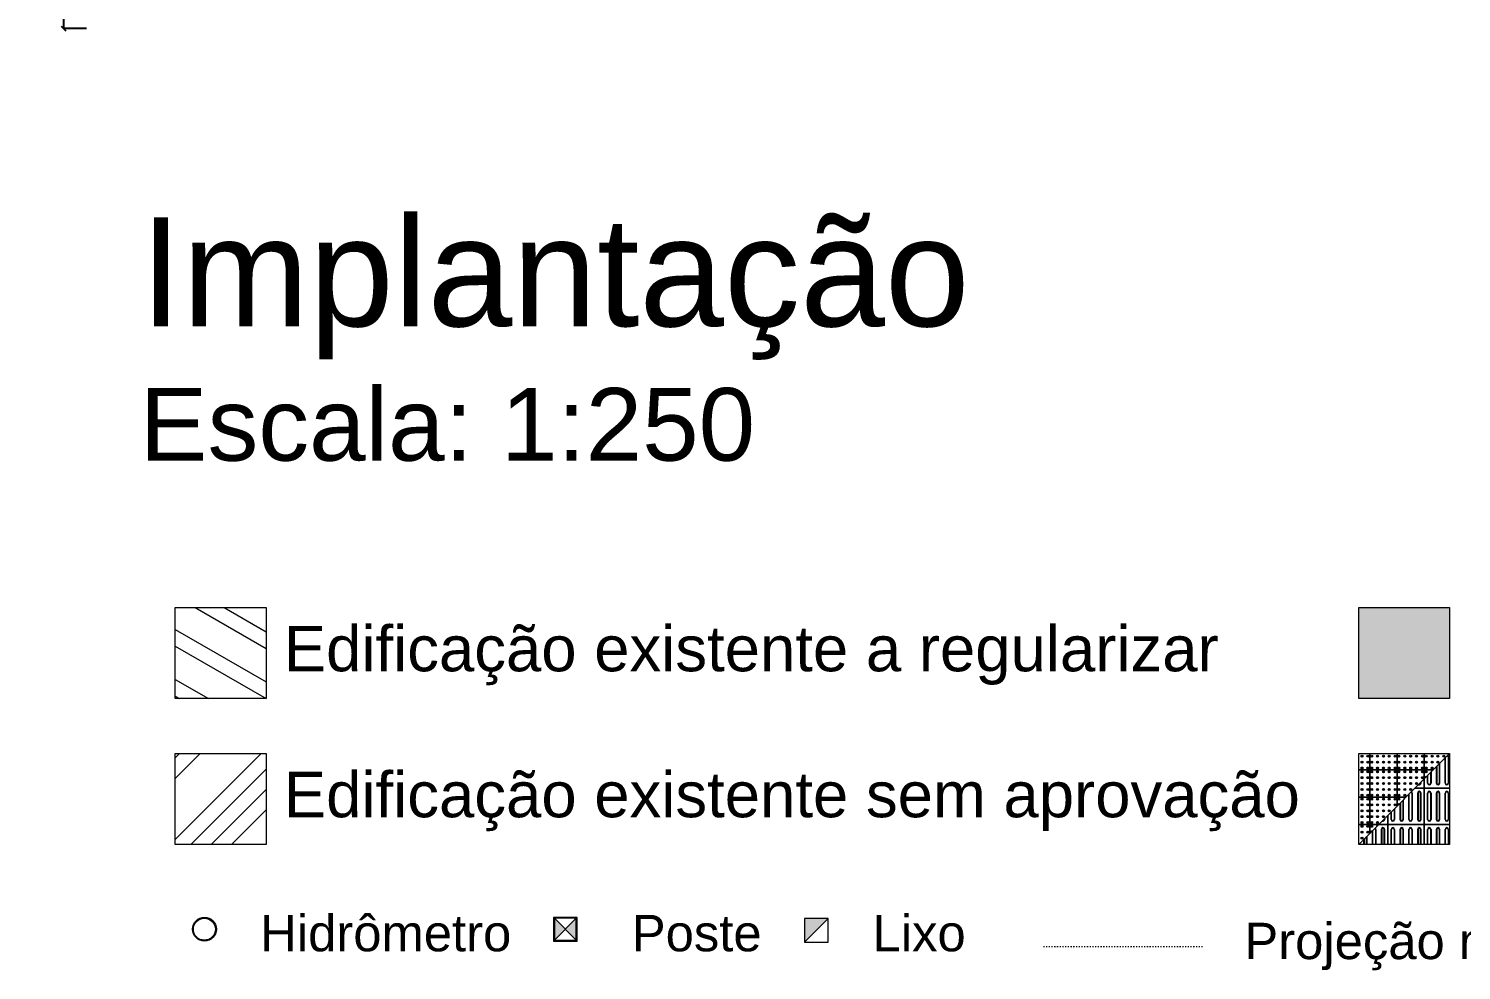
# Model space of a CAD drawing. Header units: millimetres. Extents: x -9997 to 44619, y -1295 to 91103.
# Drawn here: x 27108 to 28684, y 32660 to 33697 of the extents above; entities that cross this region are included whole.
import ezdxf

# ---------------------------------------------------------------- set-up
doc = ezdxf.new("R2010")
doc.units = ezdxf.units.MM
doc.header["$LTSCALE"] = 0.1
doc.linetypes.add('ACAD_ISO03W100', pattern=[30, 12, -18])
doc.layers.get('0').update_dxf_attribs({"lineweight": 5})
for name, color, linetype, lineweight in [('alvenaria', 5, 'Continuous', 9), ('escada', 1, 'Continuous', 0), ('projeção', 1, 'ACAD_ISO03W100', 5)]:
    doc.layers.add(name, color=color, linetype=linetype, lineweight=lineweight)
doc.layers.add('nome de ambiente', color=3, linetype='Continuous')
doc.styles.get("Standard").update_dxf_attribs({"font": 'arial.ttf'})
doc.dimstyles.new('ISO-25', dxfattribs={"dimtxt": 30, "dimasz": 5, "dimexe": 0, "dimexo": 15, "dimtad": 1, "dimtxsty": 'Standard', "dimblk": 'OBLIQUE', "dimcen": 0, "dimclrd": 7, "dimclre": 7, "dimclrt": 7, "dimadec": 8, "dimazin": 0, "dimtfac": 1, "dimtmove": 0, "dimatfit": 3, "dimldrblk": 'OBLIQUE', "dimfxl": 5, "dimtfillclr": 250, "dimarcsym": 0})

# ---------------------------------------------------------------- blocks, each defined once
blk = doc.blocks.new('_Oblique')
at = {"color": 0, "linetype": 'ByBlock', "lineweight": -2}
blk.add_line((-0.5, -0.5), (0.5, 0.5), dxfattribs=at)
blk = doc.blocks.new('*D73')
at = {"layer": 'alvenaria', "color": 7, "linetype": 'ByBlock', "lineweight": -2, "transparency": 16777216}
for p, q in [((27171.7, 34116.8), (27146.2, 34116.8)), ((27171.7, 33696.9), (27146.2, 33696.9))]:
    blk.add_line(p, q, dxfattribs=at)
at = {"layer": 'alvenaria', "color": 7, "lineweight": -2, "transparency": 16777216}
blk.add_line((27146.2, 34116.8), (27146.2, 33696.9), dxfattribs=at)
at = {"layer": 'Defpoints', "color": 0, "linetype": 'ByBlock', "transparency": 16777216}
for p in [(27186.7, 34116.8), (27146.2, 33696.9), (27186.7, 33696.9)]:
    blk.add_point(p, dxfattribs=at)
at = {"layer": 'alvenaria', "color": 7, "linetype": 'ByBlock', "lineweight": -2, "transparency": 16777216, "xscale": 5, "yscale": 5, "zscale": 5}
for p, rotation in [((27146.2, 34116.8), 90), ((27146.2, 33696.9), 270)]:
    blk.add_blockref('_Oblique', p, dxfattribs=dict(at, rotation=rotation))
at = {"layer": 'alvenaria', "color": 7, "linetype": 'ByBlock', "lineweight": 0, "transparency": 16777216, "insert": (27127.6, 33906.9), "char_height": 30, "attachment_point": 5, "rotation": 90}
blk.add_mtext('419,86', dxfattribs=at)

msp = doc.modelspace()

# ---------------------------------------------------------------- hatches: boundary and pattern name
at = {"linetype": 'ByBlock', "lineweight": 0}
h = msp.add_hatch(dxfattribs=at)
h.set_pattern_fill('ANSI32', color=5, scale=5, angle=105)
h.set_pattern_definition([(150, (53838.64, -1405.09), (-23.8125, -41.24446), []), (150, (53832.83, -1383.404), (-23.8125, -41.24446), [])])
h.paths.add_polyline_path([(27369.186, 33059.549), (27269.186, 33059.549), (27269.186, 32959.549), (27369.186, 32959.549)])
at = {"linetype": 'ByBlock', "lineweight": 0, "true_color": 0xc7c8ca}
h = msp.add_hatch(color=9, dxfattribs=at)
h.dxf.hatch_style = 1
h.paths.add_polyline_path([(28571.508, 32959.549), (28671.508, 32959.549), (28671.508, 33059.549), (28571.508, 33059.549)])
at = {"linetype": 'ByBlock', "true_color": 0x000000}
h = msp.add_hatch(dxfattribs=at)
h.set_pattern_fill('ANSI34', color=18, scale=5, angle=180)
h.set_pattern_definition([(225, (71, 150.64), (67.35192, -67.35192), []), (225, (48.55, 150.64), (67.35192, -67.35192), []), (225, (26.1, 150.64), (67.35192, -67.35192), []), (225, (3.65, 150.64), (67.35192, -67.35192), [])])
h.paths.add_polyline_path([(27369.186, 32898.934), (27269.186, 32898.934), (27269.186, 32798.934), (27369.186, 32798.934)])
at = {"linetype": 'ByBlock', "lineweight": 0}
h = msp.add_hatch(color=256, dxfattribs=at)
h.dxf.hatch_style = 1
h.paths.add_polyline_path([(27314.427, 32705.746, 1), (27288.181, 32705.746, 1)])
h.paths.add_polyline_path([(27289.181, 32705.746, -1), (27313.427, 32705.746, -1)], flags=16)
h = msp.add_hatch(color=256, dxfattribs=at)
h.dxf.hatch_style = 1
h.paths.add_polyline_path([(27711.337, 32718.746), (27685.337, 32718.746), (27685.337, 32692.746), (27711.337, 32692.746)])
h.paths.add_polyline_path([(27686.337, 32693.746), (27686.337, 32717.746), (27710.337, 32717.746), (27710.337, 32693.746)], flags=16)
h.paths.add_polyline_path([(27686.337, 32717.746), (27686.337, 32693.746), (27698.337, 32705.746)], flags=0)
h.paths.add_polyline_path([(27710.337, 32717.746), (27698.337, 32705.746), (27710.337, 32693.746)], flags=0)
h = msp.add_hatch(color=256, dxfattribs=at)
h.dxf.hatch_style = 1
h.paths.add_polyline_path([(27710.337, 32693.746), (27710.337, 32717.746), (27698.337, 32705.746)])
h.paths.add_polyline_path([(27698.337, 32705.746), (27686.337, 32717.746), (27686.337, 32693.746)])
h = msp.add_hatch(color=256, dxfattribs=at)
h.dxf.hatch_style = 1
h.paths.add_polyline_path([(27987.487, 32717.606), (27961.487, 32717.606), (27961.487, 32691.606)])

# ---------------------------------------------------------------- linework, layer by layer
for p, q in [((27269.186, 33059.549), (27369.186, 33059.549)), ((27269.186, 32959.549), (27269.186, 33059.549)), ((27369.186, 33059.549), (27369.186, 32959.549)), ((28571.508, 33059.549), (28671.508, 33059.549)), ((28571.508, 32959.549), (28571.508, 33059.549)), ((28671.508, 33059.549), (28671.508, 32959.549)), ((27369.186, 32959.549), (27269.186, 32959.549)), ((28671.508, 32959.549), (28571.508, 32959.549)), ((27269.186, 32798.934), (27269.186, 32898.934)), ((27269.186, 32898.934), (27369.186, 32898.934)), ((27369.186, 32898.934), (27369.186, 32798.934)), ((28571.508, 32898.934), (28671.508, 32898.934)), ((28571.508, 32798.934), (28571.508, 32898.934)), ((28671.508, 32898.934), (28671.508, 32798.934)), ((27369.186, 32798.934), (27269.186, 32798.934)), ((28671.508, 32798.934), (28571.508, 32798.934)), ((27711.337, 32718.746), (27685.337, 32718.746)), ((27685.337, 32718.746), (27685.337, 32692.746)), ((27686.337, 32717.746), (27686.337, 32693.746)), ((27686.337, 32693.746), (27710.337, 32717.746)), ((27710.337, 32717.746), (27686.337, 32717.746)), ((27686.337, 32717.746), (27710.337, 32693.746)), ((27710.337, 32693.746), (27710.337, 32717.746)), ((27711.337, 32692.746), (27711.337, 32718.746)), ((27961.487, 32717.606), (27961.487, 32691.606)), ((27987.487, 32717.606), (27961.487, 32717.606)), ((27961.487, 32691.606), (27987.487, 32717.606)), ((27987.487, 32691.606), (27987.487, 32717.606)), ((27685.337, 32692.746), (27711.337, 32692.746)), ((27686.337, 32693.746), (27710.337, 32693.746)), ((27961.487, 32691.606), (27987.487, 32691.606))]:
    msp.add_line(p, q, dxfattribs=at)
for radius in [13.123, 12.123]:
    msp.add_circle((27301.304, 32705.746), radius, dxfattribs=at)
at = {"layer": 'alvenaria', "color": 18, "linetype": 'ByBlock', "lineweight": 0, "true_color": 0x000000}
msp.add_line((28671.508, 32898.934), (28571.508, 32798.934), dxfattribs=at)
at = {"layer": 'escada', "lineweight": 0}
for p, q in [((28647.134, 32826.499), (28647.134, 32855.574)), ((28647.641, 32826.499), (28647.641, 32855.574)), ((28650.505, 32855.574), (28650.505, 32826.499)), ((28651.011, 32855.574), (28651.011, 32826.499)), ((28656.826, 32855.574), (28656.826, 32826.499)), ((28657.332, 32855.574), (28657.332, 32826.499)), ((28660.197, 32826.499), (28660.197, 32855.574)), ((28660.703, 32826.499), (28660.703, 32855.574)), ((28666.518, 32826.499), (28666.518, 32855.574)), ((28667.024, 32826.499), (28667.024, 32855.574)), ((28669.888, 32855.574), (28669.888, 32826.499)), ((28670.394, 32855.574), (28670.394, 32826.499)), ((28643.61, 32821.037), (28603.61, 32821.037)), ((28603.61, 32821.037), (28603.61, 32798.934)), ((28607.134, 32798.934), (28607.134, 32815.574)), ((28607.641, 32798.934), (28607.641, 32815.574)), ((28610.505, 32815.574), (28610.505, 32798.934)), ((28611.011, 32815.574), (28611.011, 32798.934)), ((28616.826, 32815.574), (28616.826, 32798.934)), ((28617.332, 32815.574), (28617.332, 32798.934)), ((28620.197, 32798.934), (28620.197, 32815.574)), ((28620.703, 32798.934), (28620.703, 32815.574)), ((28626.518, 32798.934), (28626.518, 32815.574)), ((28627.024, 32798.934), (28627.024, 32815.574)), ((28629.888, 32815.574), (28629.888, 32798.934)), ((28630.394, 32815.574), (28630.394, 32798.934)), ((28636.21, 32815.574), (28636.21, 32798.934)), ((28636.716, 32815.574), (28636.716, 32798.934)), ((28639.58, 32798.934), (28639.58, 32815.574)), ((28640.086, 32798.934), (28640.086, 32815.574)), ((28672.162, 32821.037), (28643.61, 32821.037)), ((28643.61, 32821.037), (28643.61, 32798.934)), ((28643.61, 32798.934), (28643.61, 32821.037)), ((28647.134, 32798.934), (28647.134, 32815.574)), ((28647.641, 32798.934), (28647.641, 32815.574)), ((28650.505, 32815.574), (28650.505, 32798.934)), ((28651.011, 32815.574), (28651.011, 32798.934)), ((28656.826, 32815.574), (28656.826, 32798.934)), ((28657.332, 32815.574), (28657.332, 32798.934)), ((28660.197, 32798.934), (28660.197, 32815.574)), ((28660.703, 32798.934), (28660.703, 32815.574)), ((28666.518, 32798.934), (28666.518, 32815.574)), ((28667.024, 32798.934), (28667.024, 32815.574)), ((28669.888, 32815.574), (28669.888, 32798.934)), ((28670.394, 32815.574), (28670.394, 32798.934))]:
    msp.add_line(p, q, dxfattribs=at)
for points in [[(28572.162, 32881.037), (28583.61, 32881.037), (28583.61, 32898.934)], [(28583.61, 32898.934), (28583.61, 32881.037), (28613.61, 32881.037), (28613.61, 32898.934)], [(28613.61, 32898.934), (28613.61, 32881.037), (28643.61, 32881.037), (28643.61, 32898.934)], [(28643.61, 32898.934), (28643.61, 32881.037), (28653.61, 32881.037)], [(28660.197, 32866.499), (28660.197, 32887.623)], [(28660.703, 32866.499), (28660.703, 32888.129)], [(28666.518, 32866.499), (28666.518, 32893.944)], [(28667.024, 32866.499), (28667.024, 32894.45)], [(28669.888, 32895.574), (28669.888, 32866.499)], [(28670.394, 32895.574), (28670.394, 32866.499)], [(28572.162, 32851.037), (28583.61, 32851.037), (28583.61, 32881.037), (28572.162, 32881.037)], [(28643.61, 32871.037), (28643.61, 32881.037), (28613.61, 32881.037), (28613.61, 32851.037), (28623.61, 32851.037)], [(28633.61, 32861.037), (28643.61, 32861.037), (28643.61, 32871.037)], [(28653.61, 32881.037), (28643.61, 32881.037), (28643.61, 32871.037)], [(28643.61, 32871.037), (28643.61, 32861.037), (28672.162, 32861.037)], [(28647.134, 32866.499), (28647.134, 32874.561)], [(28647.641, 32866.499), (28647.641, 32875.067)], [(28650.505, 32877.931), (28650.505, 32866.499)], [(28651.011, 32878.437), (28651.011, 32866.499)], [(28656.826, 32884.252), (28656.826, 32866.499)], [(28657.332, 32884.759), (28657.332, 32866.499)], [(28603.61, 32831.037), (28603.61, 32821.037), (28643.61, 32821.037), (28643.61, 32861.037), (28633.61, 32861.037)], [(28629.888, 32855.574), (28629.888, 32826.499)], [(28630.394, 32855.574), (28630.394, 32826.499)], [(28636.21, 32855.574), (28636.21, 32826.499)], [(28636.716, 32855.574), (28636.716, 32826.499)], [(28639.58, 32866.499), (28639.58, 32867.006)], [(28639.58, 32826.499), (28639.58, 32855.574)], [(28640.086, 32866.499), (28640.086, 32867.512)], [(28640.086, 32826.499), (28640.086, 32855.574)], [(28672.162, 32861.037), (28643.61, 32861.037), (28643.61, 32821.037), (28672.162, 32821.037)], [(28572.162, 32821.037), (28583.61, 32821.037), (28583.61, 32851.037), (28572.162, 32851.037)], [(28613.61, 32841.037), (28613.61, 32851.037), (28583.61, 32851.037), (28583.61, 32821.037), (28593.61, 32821.037)], [(28623.61, 32851.037), (28613.61, 32851.037), (28613.61, 32841.037)], [(28616.826, 32844.252), (28616.826, 32826.499)], [(28617.332, 32844.759), (28617.332, 32826.499)], [(28620.197, 32826.499), (28620.197, 32847.623)], [(28620.703, 32826.499), (28620.703, 32848.129)], [(28626.518, 32826.499), (28626.518, 32853.944)], [(28627.024, 32826.499), (28627.024, 32854.45)], [(28593.61, 32821.037), (28603.61, 32821.037), (28603.61, 32831.037)], [(28599.58, 32826.499), (28599.58, 32827.006)], [(28600.086, 32826.499), (28600.086, 32827.512)], [(28607.134, 32826.499), (28607.134, 32834.561)], [(28607.641, 32826.499), (28607.641, 32835.067)], [(28610.505, 32837.931), (28610.505, 32826.499)], [(28611.011, 32838.437), (28611.011, 32826.499)], [(28583.61, 32811.037), (28583.61, 32821.037), (28572.162, 32821.037)], [(28580.197, 32798.934), (28580.197, 32807.623)], [(28580.703, 32798.934), (28580.703, 32808.129)], [(28593.61, 32821.037), (28583.61, 32821.037), (28583.61, 32811.037)], [(28586.518, 32798.934), (28586.518, 32813.944)], [(28587.024, 32798.934), (28587.024, 32814.45)], [(28589.888, 32815.574), (28589.888, 32798.934)], [(28590.394, 32815.574), (28590.394, 32798.934)], [(28603.61, 32798.934), (28603.61, 32821.037), (28593.61, 32821.037)], [(28596.21, 32815.574), (28596.21, 32798.934)], [(28596.716, 32815.574), (28596.716, 32798.934)], [(28599.58, 32798.934), (28599.58, 32815.574)], [(28600.086, 32798.934), (28600.086, 32815.574)], [(28576.826, 32804.252), (28576.826, 32798.934)], [(28577.332, 32804.759), (28577.332, 32798.934)]]:
    msp.add_lwpolyline(points, dxfattribs=at)
msp.add_lwpolyline([(28613.61, 32851.037), (28613.61, 32881.037), (28583.61, 32881.037), (28583.61, 32851.037)], close=True, dxfattribs=at)
for centre, radius in [((28575.059, 32896.037), 1.075), ((28575.059, 32889.588), 1.075), ((28575.059, 32896.037), 0.883), ((28575.059, 32889.588), 0.883), ((28581.508, 32896.037), 1.075), ((28581.508, 32889.588), 1.075), ((28581.508, 32896.037), 0.883), ((28581.508, 32889.588), 0.883), ((28585.713, 32896.037), 1.075), ((28585.713, 32889.588), 1.075), ((28585.713, 32896.037), 0.883), ((28585.713, 32889.588), 0.883), ((28592.162, 32896.037), 1.075), ((28592.162, 32889.588), 1.075), ((28592.162, 32896.037), 0.883), ((28592.162, 32889.588), 0.883), ((28598.61, 32896.037), 1.075), ((28598.61, 32889.588), 1.075), ((28598.61, 32896.037), 0.883), ((28598.61, 32889.588), 0.883), ((28605.059, 32896.037), 1.075), ((28605.059, 32889.588), 1.075), ((28605.059, 32896.037), 0.883), ((28605.059, 32889.588), 0.883), ((28611.508, 32896.037), 1.075), ((28611.508, 32889.588), 1.075), ((28611.508, 32896.037), 0.883), ((28611.508, 32889.588), 0.883), ((28615.713, 32896.037), 1.075), ((28615.713, 32889.588), 1.075), ((28615.713, 32896.037), 0.883), ((28615.713, 32889.588), 0.883), ((28622.162, 32896.037), 1.075), ((28622.162, 32889.588), 1.075), ((28622.162, 32896.037), 0.883), ((28622.162, 32889.588), 0.883), ((28628.61, 32896.037), 1.075), ((28628.61, 32889.588), 1.075), ((28628.61, 32896.037), 0.883), ((28628.61, 32889.588), 0.883), ((28635.059, 32896.037), 1.075), ((28635.059, 32889.588), 1.075), ((28635.059, 32896.037), 0.883), ((28635.059, 32889.588), 0.883), ((28641.508, 32896.037), 1.075), ((28641.508, 32889.588), 1.075), ((28641.508, 32896.037), 0.883), ((28641.508, 32889.588), 0.883), ((28645.713, 32896.037), 1.075), ((28645.713, 32889.588), 1.075), ((28645.713, 32896.037), 0.883), ((28645.713, 32889.588), 0.883), ((28652.162, 32896.037), 1.075), ((28652.162, 32889.588), 1.075), ((28652.162, 32896.037), 0.883), ((28652.162, 32889.588), 0.883), ((28658.61, 32896.037), 1.075), ((28658.61, 32889.588), 1.075), ((28658.61, 32896.037), 0.883), ((28658.61, 32889.588), 0.883), ((28665.059, 32896.037), 1.075), ((28665.059, 32896.037), 0.883), ((28575.059, 32883.139), 1.075), ((28575.059, 32878.934), 1.075), ((28575.059, 32872.485), 1.075), ((28575.059, 32883.139), 0.883), ((28575.059, 32878.934), 0.883), ((28575.059, 32872.485), 0.883), ((28581.508, 32883.139), 1.075), ((28581.508, 32878.934), 1.075), ((28581.508, 32872.485), 1.075), ((28581.508, 32883.139), 0.883), ((28581.508, 32878.934), 0.883), ((28581.508, 32872.485), 0.883), ((28585.713, 32883.139), 1.075), ((28585.713, 32878.934), 1.075), ((28585.713, 32872.485), 1.075), ((28585.713, 32883.139), 0.883), ((28585.713, 32878.934), 0.883), ((28585.713, 32872.485), 0.883), ((28592.162, 32883.139), 1.075), ((28592.162, 32878.934), 1.075), ((28592.162, 32872.485), 1.075), ((28592.162, 32883.139), 0.883), ((28592.162, 32878.934), 0.883), ((28592.162, 32872.485), 0.883), ((28598.61, 32883.139), 1.075), ((28598.61, 32878.934), 1.075), ((28598.61, 32872.485), 1.075), ((28598.61, 32883.139), 0.883), ((28598.61, 32878.934), 0.883), ((28598.61, 32872.485), 0.883), ((28605.059, 32883.139), 1.075), ((28605.059, 32878.934), 1.075), ((28605.059, 32872.485), 1.075), ((28605.059, 32883.139), 0.883), ((28605.059, 32878.934), 0.883), ((28605.059, 32872.485), 0.883), ((28611.508, 32883.139), 1.075), ((28611.508, 32878.934), 1.075), ((28611.508, 32872.485), 1.075), ((28611.508, 32883.139), 0.883), ((28611.508, 32878.934), 0.883), ((28611.508, 32872.485), 0.883), ((28615.713, 32883.139), 1.075), ((28615.713, 32878.934), 1.075), ((28615.713, 32872.485), 1.075), ((28615.713, 32883.139), 0.883), ((28615.713, 32878.934), 0.883), ((28615.713, 32872.485), 0.883), ((28622.162, 32883.139), 1.075), ((28622.162, 32878.934), 1.075), ((28622.162, 32872.485), 1.075), ((28622.162, 32883.139), 0.883), ((28622.162, 32878.934), 0.883), ((28622.162, 32872.485), 0.883), ((28628.61, 32883.139), 1.075), ((28628.61, 32878.934), 1.075), ((28628.61, 32872.485), 1.075), ((28628.61, 32883.139), 0.883), ((28628.61, 32878.934), 0.883), ((28628.61, 32872.485), 0.883), ((28635.059, 32883.139), 1.075), ((28635.059, 32878.934), 1.075), ((28635.059, 32872.485), 1.075), ((28635.059, 32883.139), 0.883), ((28635.059, 32878.934), 0.883), ((28635.059, 32872.485), 0.883), ((28641.508, 32883.139), 1.075), ((28641.508, 32878.934), 1.075), ((28641.508, 32872.485), 1.075), ((28641.508, 32883.139), 0.883), ((28641.508, 32878.934), 0.883), ((28641.508, 32872.485), 0.883), ((28645.713, 32883.139), 1.075), ((28645.713, 32878.934), 1.075), ((28645.713, 32883.139), 0.883), ((28645.713, 32878.934), 0.883), ((28652.162, 32883.139), 1.075), ((28652.162, 32883.139), 0.883), ((28575.059, 32866.037), 1.075), ((28575.059, 32859.588), 1.075), ((28575.059, 32866.037), 0.883), ((28575.059, 32859.588), 0.883), ((28581.508, 32866.037), 1.075), ((28581.508, 32859.588), 1.075), ((28581.508, 32866.037), 0.883), ((28581.508, 32859.588), 0.883), ((28585.713, 32866.037), 1.075), ((28585.713, 32859.588), 1.075), ((28585.713, 32866.037), 0.883), ((28585.713, 32859.588), 0.883), ((28592.162, 32866.037), 1.075), ((28592.162, 32859.588), 1.075), ((28592.162, 32866.037), 0.883), ((28592.162, 32859.588), 0.883), ((28598.61, 32866.037), 1.075), ((28598.61, 32859.588), 1.075), ((28598.61, 32866.037), 0.883), ((28598.61, 32859.588), 0.883), ((28605.059, 32866.037), 1.075), ((28605.059, 32859.588), 1.075), ((28605.059, 32866.037), 0.883), ((28605.059, 32859.588), 0.883), ((28611.508, 32866.037), 1.075), ((28611.508, 32859.588), 1.075), ((28611.508, 32866.037), 0.883), ((28611.508, 32859.588), 0.883), ((28615.713, 32866.037), 1.075), ((28615.713, 32859.588), 1.075), ((28615.713, 32866.037), 0.883), ((28615.713, 32859.588), 0.883), ((28622.162, 32866.037), 1.075), ((28622.162, 32859.588), 1.075), ((28622.162, 32866.037), 0.883), ((28622.162, 32859.588), 0.883), ((28628.61, 32866.037), 1.075), ((28628.61, 32859.588), 1.075), ((28628.61, 32866.037), 0.883), ((28628.61, 32859.588), 0.883), ((28635.059, 32866.037), 1.075), ((28635.059, 32866.037), 0.883), ((28575.059, 32853.139), 1.075), ((28575.059, 32848.934), 1.075), ((28575.059, 32842.485), 1.075), ((28575.059, 32853.139), 0.883), ((28575.059, 32848.934), 0.883), ((28575.059, 32842.485), 0.883), ((28581.508, 32853.139), 1.075), ((28581.508, 32848.934), 1.075), ((28581.508, 32842.485), 1.075), ((28581.508, 32853.139), 0.883), ((28581.508, 32848.934), 0.883), ((28581.508, 32842.485), 0.883), ((28585.713, 32853.139), 1.075), ((28585.713, 32848.934), 1.075), ((28585.713, 32842.485), 1.075), ((28585.713, 32853.139), 0.883), ((28585.713, 32848.934), 0.883), ((28585.713, 32842.485), 0.883), ((28592.162, 32853.139), 1.075), ((28592.162, 32848.934), 1.075), ((28592.162, 32842.485), 1.075), ((28592.162, 32853.139), 0.883), ((28592.162, 32848.934), 0.883), ((28592.162, 32842.485), 0.883), ((28598.61, 32853.139), 1.075), ((28598.61, 32848.934), 1.075), ((28598.61, 32842.485), 1.075), ((28598.61, 32853.139), 0.883), ((28598.61, 32848.934), 0.883), ((28598.61, 32842.485), 0.883), ((28605.059, 32853.139), 1.075), ((28605.059, 32848.934), 1.075), ((28605.059, 32842.485), 1.075), ((28605.059, 32853.139), 0.883), ((28605.059, 32848.934), 0.883), ((28605.059, 32842.485), 0.883), ((28611.508, 32853.139), 1.075), ((28611.508, 32848.934), 1.075), ((28611.508, 32842.485), 1.075), ((28611.508, 32853.139), 0.883), ((28611.508, 32848.934), 0.883), ((28611.508, 32842.485), 0.883), ((28615.713, 32853.139), 1.075), ((28615.713, 32848.934), 1.075), ((28615.713, 32853.139), 0.883), ((28615.713, 32848.934), 0.883), ((28622.162, 32853.139), 1.075), ((28622.162, 32853.139), 0.883), ((28575.059, 32836.037), 1.075), ((28575.059, 32829.588), 1.075), ((28575.059, 32823.139), 1.075), ((28575.059, 32836.037), 0.883), ((28575.059, 32829.588), 0.883), ((28575.059, 32823.139), 0.883), ((28581.508, 32836.037), 1.075), ((28581.508, 32829.588), 1.075), ((28581.508, 32823.139), 1.075), ((28581.508, 32836.037), 0.883), ((28581.508, 32829.588), 0.883), ((28581.508, 32823.139), 0.883), ((28585.713, 32836.037), 1.075), ((28585.713, 32829.588), 1.075), ((28585.713, 32823.139), 1.075), ((28585.713, 32836.037), 0.883), ((28585.713, 32829.588), 0.883), ((28585.713, 32823.139), 0.883), ((28592.162, 32836.037), 1.075), ((28592.162, 32829.588), 1.075), ((28592.162, 32823.139), 1.075), ((28592.162, 32836.037), 0.883), ((28592.162, 32829.588), 0.883), ((28592.162, 32823.139), 0.883), ((28598.61, 32836.037), 1.075), ((28598.61, 32829.588), 1.075), ((28598.61, 32836.037), 0.883), ((28598.61, 32829.588), 0.883), ((28605.059, 32836.037), 1.075), ((28605.059, 32836.037), 0.883), ((28575.059, 32818.934), 1.075), ((28575.059, 32812.485), 1.075), ((28575.059, 32818.934), 0.883), ((28575.059, 32812.485), 0.883), ((28581.508, 32818.934), 1.075), ((28581.508, 32812.485), 1.075), ((28581.508, 32818.934), 0.883), ((28581.508, 32812.485), 0.883), ((28585.713, 32818.934), 1.075), ((28585.713, 32818.934), 0.883), ((28575.059, 32806.037), 1.075), ((28575.059, 32806.037), 0.883)]:
    msp.add_circle(centre, radius, dxfattribs=at)
for centre, radius, start, end in [((28668.456, 32895.574), 1.432, 0, 53.756133), ((28668.456, 32895.574), 1.938, 0, 51.457549), ((28645.713, 32872.485), 1.075, 70.46968, 199.53032), ((28645.713, 32872.485), 0.883, 76.581624, 193.418376), ((28652.162, 32878.934), 1.075, 70.46968, 199.53032), ((28652.162, 32878.934), 0.883, 76.581624, 193.418376), ((28628.456, 32855.574), 1.432, 0, 53.756133), ((28628.456, 32855.574), 1.938, 0, 51.457549), ((28638.148, 32855.574), 1.938, 0, 180), ((28638.148, 32855.574), 1.432, 0, 180), ((28638.148, 32866.499), 1.938, 244.718615, 0), ((28638.148, 32866.499), 1.432, 252.173565, 0), ((28649.073, 32866.499), 1.938, 180, 0), ((28649.073, 32855.574), 1.938, 0, 180), ((28649.073, 32866.499), 1.432, 180, 0), ((28649.073, 32855.574), 1.432, 0, 180), ((28658.764, 32866.499), 1.938, 180, 0), ((28658.764, 32855.574), 1.938, 0, 180), ((28658.764, 32866.499), 1.432, 180, 0), ((28658.764, 32855.574), 1.432, 0, 180), ((28668.456, 32866.499), 1.938, 180, 0), ((28668.456, 32855.574), 1.938, 0, 180), ((28668.456, 32866.499), 1.432, 180, 0), ((28668.456, 32855.574), 1.432, 0, 180), ((28615.713, 32842.485), 1.075, 70.46968, 199.53032), ((28615.713, 32842.485), 0.883, 76.581624, 193.418376), ((28622.162, 32848.934), 1.075, 70.46968, 199.53032), ((28622.162, 32848.934), 0.883, 76.581624, 193.418376), ((28598.148, 32826.499), 1.938, 244.718615, 0), ((28598.148, 32826.499), 1.432, 252.173565, 0), ((28609.073, 32826.499), 1.938, 180, 0), ((28609.073, 32826.499), 1.432, 180, 0), ((28618.764, 32826.499), 1.938, 180, 0), ((28618.764, 32826.499), 1.432, 180, 0), ((28628.456, 32826.499), 1.938, 180, 0), ((28628.456, 32826.499), 1.432, 180, 0), ((28638.148, 32826.499), 1.938, 180, 0), ((28638.148, 32826.499), 1.432, 180, 0), ((28649.073, 32826.499), 1.938, 180, 0), ((28649.073, 32826.499), 1.432, 180, 0), ((28658.764, 32826.499), 1.938, 180, 0), ((28658.764, 32826.499), 1.432, 180, 0), ((28668.456, 32826.499), 1.938, 180, 0), ((28668.456, 32826.499), 1.432, 180, 0), ((28585.713, 32812.485), 1.075, 70.46968, 199.53032), ((28585.713, 32812.485), 0.883, 76.581624, 193.418376), ((28588.456, 32815.574), 1.432, 0, 53.756133), ((28588.456, 32815.574), 1.938, 0, 51.457549), ((28592.162, 32818.934), 1.075, 70.46968, 199.53032), ((28592.162, 32818.934), 0.883, 76.581624, 193.418376), ((28598.148, 32815.574), 1.938, 0, 180), ((28598.148, 32815.574), 1.432, 0, 180), ((28609.073, 32815.574), 1.938, 0, 180), ((28609.073, 32815.574), 1.432, 0, 180), ((28618.764, 32815.574), 1.938, 0, 180), ((28618.764, 32815.574), 1.432, 0, 180), ((28628.456, 32815.574), 1.938, 0, 180), ((28628.456, 32815.574), 1.432, 0, 180), ((28638.148, 32815.574), 1.938, 0, 180), ((28638.148, 32815.574), 1.432, 0, 180), ((28649.073, 32815.574), 1.938, 0, 180), ((28649.073, 32815.574), 1.432, 0, 180), ((28658.764, 32815.574), 1.938, 0, 180), ((28658.764, 32815.574), 1.432, 0, 180), ((28668.456, 32815.574), 1.938, 0, 180), ((28668.456, 32815.574), 1.432, 0, 180)]:
    msp.add_arc(centre, radius, start, end, dxfattribs=at)
at = {"layer": 'projeção', "color": 5, "linetype": 'ACAD_ISO03W100', "lineweight": 0}
msp.add_line((28224.419, 32686.723), (28400.281, 32686.723), dxfattribs=at)

# ---------------------------------------------------------------- texts
at = {"layer": 'nome de ambiente', "color": 18, "lineweight": 0, "true_color": 0x000000}
for s, height, p in [('Implantação', 120, (27230.16, 33369.092)), ('Escala: 1:250', 80, (27230.16, 33221.248)), ('Edificação existente a regularizar', 50, (27388.569, 32989.536)), ('Edificação existente sem aprovação', 50, (27388.636, 32828.922)), ('Hidrômetro', 40, (27362.638, 32681.424)), ('Poste', 40, (27771.542, 32681.424)), ('Lixo', 40, (28036.515, 32681.424)), ('Projeção marquize e ponto de onibus', 40, (28445.618, 32672.802))]:
    msp.add_text(s, height=height, dxfattribs=at).set_placement(p)

# ---------------------------------------------------------------- dimensions: what is measured, and where the dimension line sits
at = {"layer": 'alvenaria', "color": 18, "linetype": 'ByBlock', "lineweight": 0, "true_color": 0x000000}
dim = msp.add_linear_dim(base=(27146.207, 33696.938), p1=(27186.653, 34116.799), p2=(27186.653, 33696.938), angle=90, dimstyle='ISO-25', override={"dimtmove": 1}, dxfattribs=at)
dim.commit()
dim.dimension.update_dxf_attribs({"geometry": '*D73', "text_midpoint": (27127.554, 33906.869)})

doc.saveas('drawing.dxf')
